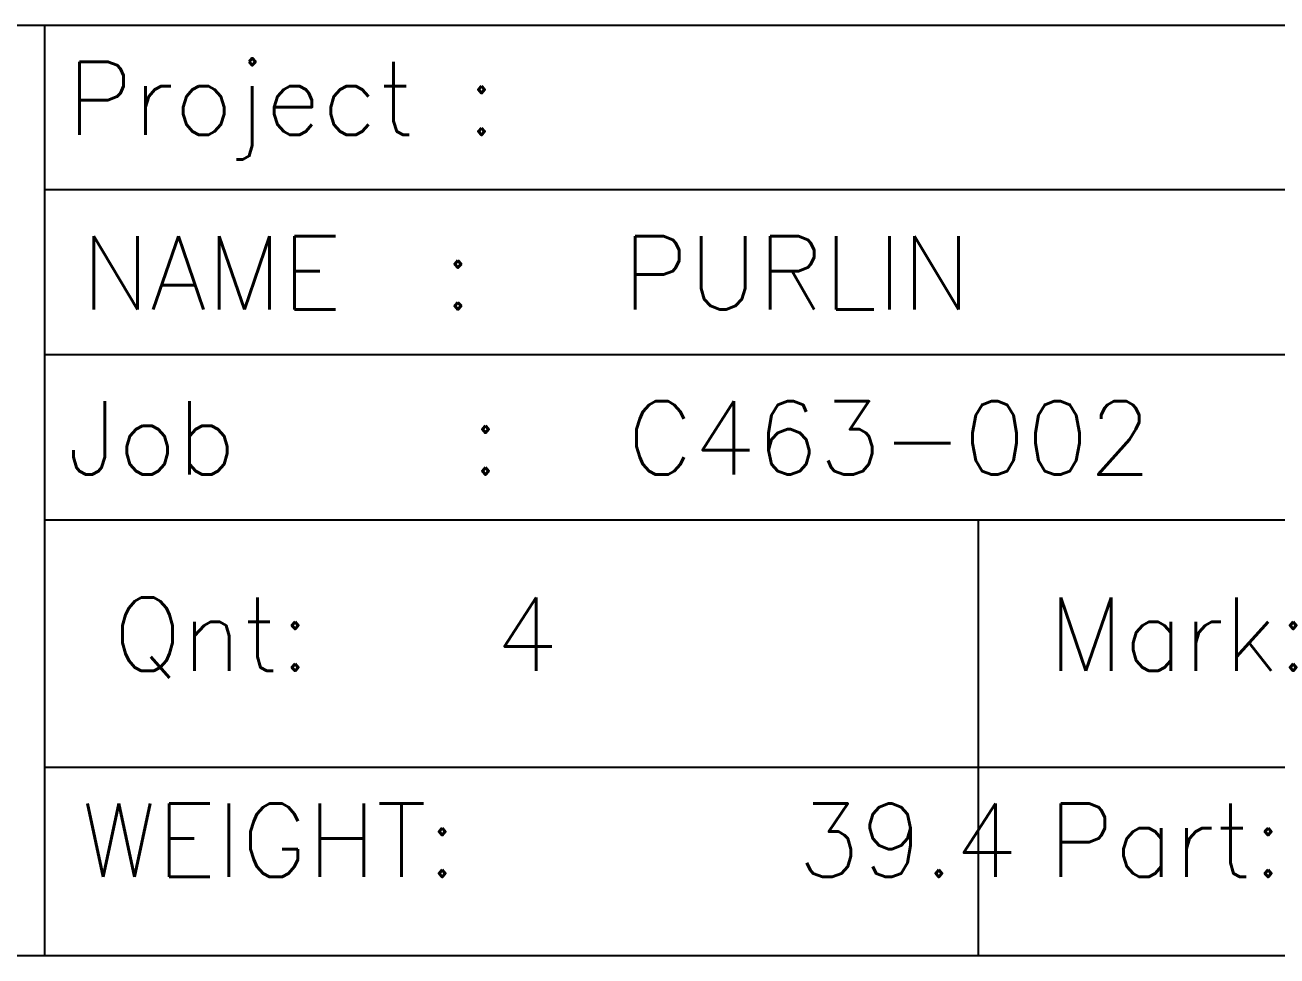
# Model space of a CAD drawing. Extents: x 0 to 420, y 0 to 297.
# Drawn here: x 309.99 to 358.82, y 0 to 36.3 of the extents above; entities that cross this region are included whole.
import ezdxf

# ---------------------------------------------------------------- set-up
doc = ezdxf.new("R2010")
doc.units = 0
doc.linetypes.add('CONTIN', pattern=[0])
doc.layers.get('0').update_dxf_attribs({"linetype": 'CONTIN'})
for name, color, linetype in [('1', 7, 'CONTIN'), ('2', 7, 'CONTIN'), ('22', 7, 'CONTIN')]:
    doc.layers.add(name, color=color, linetype=linetype)
doc.styles.add('SIMPLEX', font='SIMPLEX')

# ---------------------------------------------------------------- blocks, each defined once
blk = doc.blocks.new('CZEBORDR')
at = {"layer": '22'}
blk.add_line((420, 0), (0, 0), dxfattribs=at)
blk = doc.blocks.new('LOGO')
at = {"linetype": 'CONTINUOUS'}
for p, q in [((-230.553, 36.299), (0, 36.299)), ((-138.228, 36.299), (0, 36.299)), ((-138.228, 36.299), (-109.256, 36.299)), ((-109.256, 36.299), (-109.256, 0)), ((-109.256, 36.298), (0, 36.298)), ((-109.256, 29.885), (0, 29.885)), ((-109.256, 23.448), (0, 23.448)), ((-109.256, 17.011), (0, 17.011)), ((-72.838, 17.011), (-72.838, 0)), ((-109.256, 7.367), (0, 7.367)), ((0, 0), (-230.553, 0)), ((-109.256, 0), (-138.228, 0))]:
    blk.add_line(p, q, dxfattribs=at)
at = {"layer": '22'}
blk.add_line((0, 0), (-420, 0), dxfattribs=at)
at = {"style": 'SIMPLEX'}
for s, p in [('Project :', (-108.375, 32.012)), ('NAME  :', (-107.827, 25.208)), ('PURLIN', (-86.708, 25.208)), ('Job    :', (-108.375, 18.771)), ('C463-002', (-86.527, 18.771)), ('Qnt:', (-106.583, 11.118)), ('   4', (-98.064, 11.118)), ('Mark:', (-70.104, 11.118)), ('WEIGHT:', (-107.827, 3.081)), ('     39.4', (-90.533, 3.081)), ('Part:', (-70.104, 3.082))]:
    blk.add_text(s, height=2.8575, dxfattribs=at).set_placement(p)

msp = doc.modelspace()

# ---------------------------------------------------------------- block references
at = {"layer": '1'}
msp.add_blockref('CZEBORDR', (0, 0), dxfattribs=at)
at = {"layer": '2'}
msp.add_blockref('LOGO', (420, 0), dxfattribs=at)

doc.saveas('drawing.dxf')
